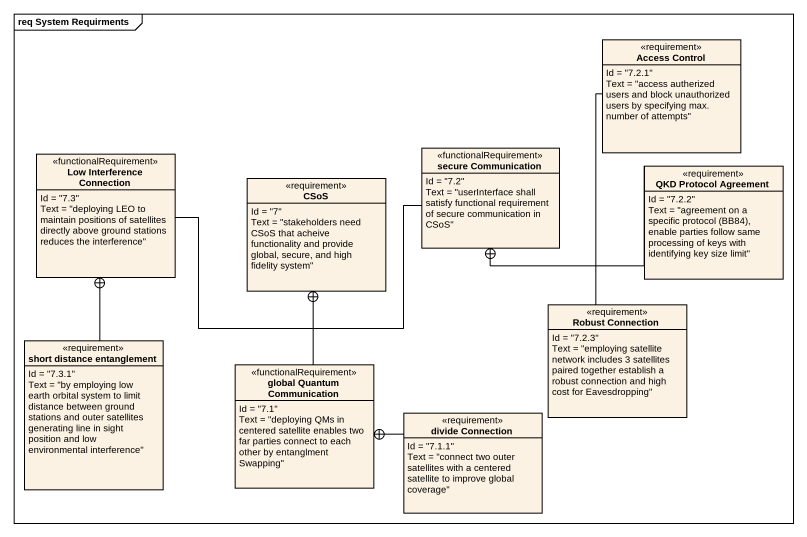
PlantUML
@startuml
mainframe req System Requirments
hide circle
hide empty members
class "Access Control" as Access_Control <<requirement>> {
  Id = "7.2.1"
  Text = "access autherized users and block unauthorized users by specifying max. number of attempts"
}
class "Low Interference Connection" as Low_Interference_Connection <<functionalRequirement>> {
  Id = "7.3"
  Text = "deploying LEO to maintain positions of satellites directly above ground stations reduces the interference"
}
class "secure Communication" as secure_Communication <<functionalRequirement>> {
  Id = "7.2"
  Text = "userInterface shall satisfy functional requirement of secure communication in CSoS"
}
class CSoS <<requirement>> {
  Id = "7"
  Text = "stakeholders need CSoS that acheive functionality and provide global, secure, and high fidelity system"
}
class "QKD Protocol Agreement" as QKD_Protocol_Agreement <<requirement>> {
  Id = "7.2.2"
  {field} Text = "agreement on a specific protocol (BB84), enable parties follow same processing of keys with identifying key size limit"
}
class "Robust Connection" as Robust_Connection <<requirement>> {
  Id = "7.2.3"
  Text = "employing satellite network includes 3 satellites paired together establish a robust connection and high cost for Eavesdropping"
}
class "short distance entanglement" as short_distance_entanglement <<requirement>> {
  Id = "7.3.1"
  Text = "by employing low earth orbital system to limit distance between ground stations and outer satellites generating line in sight position and low environmental interference"
}
class "global Quantum Communication" as global_Quantum_Communication <<functionalRequirement>> {
  Id = "7.1"
  Text = "deploying QMs in centered satellite enables two far parties connect to each other by entanglment Swapping"
}
class "divide Connection" as divide_Connection <<requirement>> {
  Id = "7.1.1"
  Text = "connect two outer satellites with a centered satellite to improve global coverage"
}
Access_Control -left-+ secure_Communication
Low_Interference_Connection -right-+ CSoS
secure_Communication -left-+ CSoS
QKD_Protocol_Agreement -left-+ secure_Communication
Robust_Connection -up-+ secure_Communication
short_distance_entanglement -up-+ Low_Interference_Connection
global_Quantum_Communication -up-+ CSoS
divide_Connection -left-+ global_Quantum_Communication
@enduml
